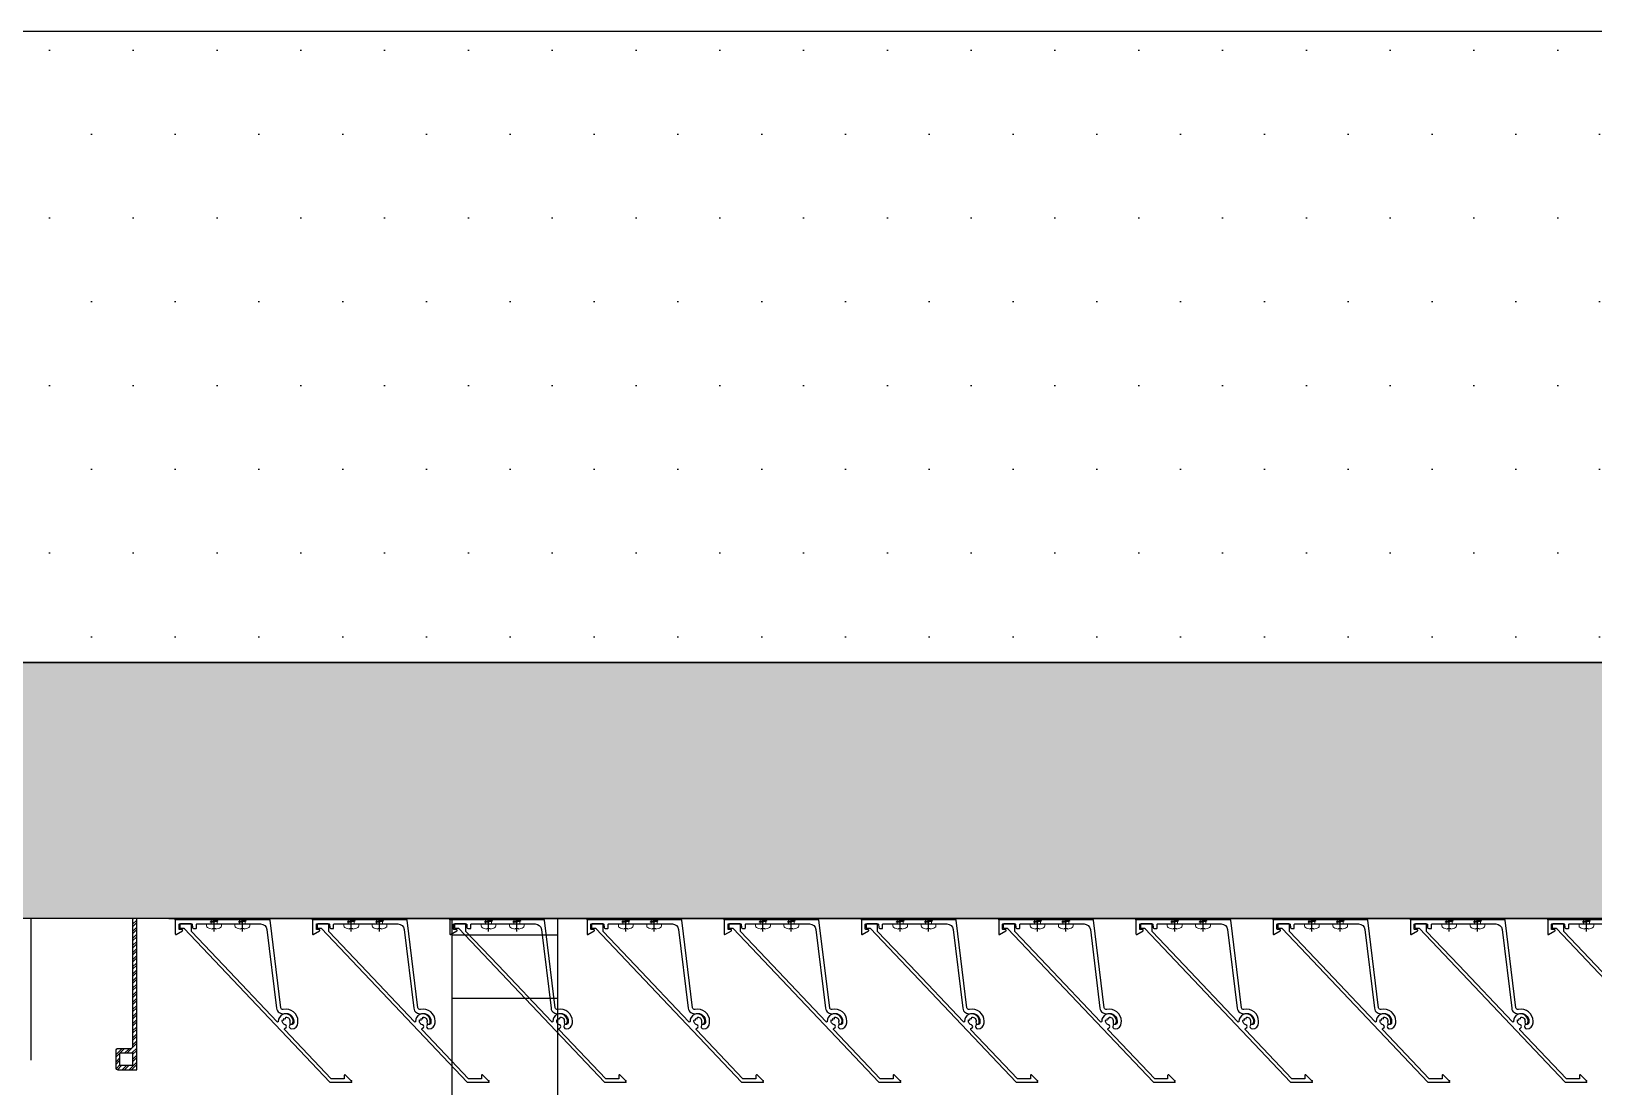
# Model space of a CAD drawing. Header units: millimetres. Extents: x 2519235 to 7246330, y 25937 to 201821.
# Drawn here: x 2741445 to 2742185, y 105316 to 105816 of the extents above; entities that cross this region are included whole.
import ezdxf

# ---------------------------------------------------------------- set-up
doc = ezdxf.new("R2010")
doc.units = ezdxf.units.MM
doc.set_wipeout_variables(frame=1)
for name, pattern in [('CENTER', [50.8, 31.75, -6.35, 6.35, -6.35]), ('DXK_LINE_DOT2', [3.9198, 1.9599, -1.9599]), ('HIDDEN2', [4.7625, 3.175, -1.5875])]:
    doc.linetypes.add(name, pattern=pattern)
for name, color, linetype in [('000 - EXISTING_CANOPY_MAIN_COLOR_1', 7, 'Continuous'), ('010 - ASPG_ACCESSORIES_MAIN_COLOR_1', 7, 'Continuous'), ('010 - ASPG_EXTR_DEF_SUB', 7, 'Continuous'), ('010 - ASPG_EXTR_MAIN_COLOR_2', 7, 'Continuous'), ('010 - ASPG_FASTERN_DEF_SUB', 7, 'Continuous'), ('010 - ASPG_FLASHING_HATCH_', 7, 'Continuous'), ('010 - ASPG_FLASHING_MAIN_COLOR_2', 7, 'Continuous'), ('010 - ASPG_FLASHING_MAIN_COLOR_4', 7, 'Continuous'), ('010 - ASPG_FLASHING_WIPEOUT_', 7, 'Continuous'), ('010 - ASPG_FRAMING_CUT_COLOR_4', 7, 'Continuous'), ('010 - ASPG_FRAMING_DEF_SUB', 7, 'Continuous'), ('010 - ASPG_FRAMING_HATCH_', 7, 'Continuous'), ('010 - ASPG_FRAMING_MAIN_COLOR_2', 7, 'Continuous'), ('010 - ASPG_FRAMING_SUB_COLOR_2', 7, 'Continuous'), ('010 - ASPG_FRAMING_WIPEOUT_', 7, 'Continuous'), ('_BOLT-M10', 7, 'Continuous'), ('_C-SC', 7, 'Continuous'), ('_Hatch', 7, 'Continuous'), ('_LOUVER-SB', 7, 'Continuous'), ('_RCW03', 7, 'Continuous'), ('BOLT & SCREW', 7, 'Continuous'), ('Center Line', 7, 'CENTER'), ('Xref-PLAN-106.940$0$_PP-Dim', 7, 'Continuous')]:
    doc.layers.add(name, color=color, linetype=linetype)
doc.layers.add('12-GRID', color=7, linetype='CENTER', lineweight=13)
doc.layers.add('SCREW', color=7, linetype='Continuous', lineweight=5)
pattern_1 = [(270, (1257419.24324, -520041.6224), (0.65495992507, -1.1344238721), [0.7562825814, -1.5125651628]), (30, (1257419.24324, -520041.6224), (0.65495992936, 1.1344238696), [0.7562825814, -1.5125651628]), (330, (1257419.24324, -520041.6224), (1.30991985442, -2.48e-09), [-1.5125651628, 0.7562825814])]
pattern_2 = [(315, (1257419.4929, -520021.6224), (1.3369313545, 1.3369313545), []), (45, (1257419.4929, -520021.6224), (-1.3369313545, 1.3369313545), [])]
pattern_3 = [(270, (1257419.4425, -520043.9224), (0.65495992507, -1.1344238721), [0.7562825814, -1.5125651628]), (30, (1257419.4425, -520043.9224), (0.65495992936, 1.1344238696), [0.7562825814, -1.5125651628]), (330, (1257419.4425, -520043.9224), (1.30991985442, -2.48e-09), [-1.5125651628, 0.7562825814])]
pattern_4 = [(315, (1257419.1929, -520023.9224), (1.3369313545, 1.3369313545), []), (45, (1257419.1929, -520023.9224), (-1.3369313545, 1.3369313545), [])]

# ---------------------------------------------------------------- blocks, each defined once
blk = doc.blocks.new('Xref-PLAN-106.940')
at = {"layer": 'Xref-PLAN-106.940$0$_PP-Dim', "color": 7}
for p, q in [((140694.18, 10358.39), (145669.18, 10358.39)), ((140694.18, 10058.39), (145669.18, 10058.39))]:
    blk.add_line(p, q, dxfattribs=at)
blk = doc.blocks.new('_C-SC')
at = {"layer": '_Hatch'}
h = blk.add_hatch(dxfattribs=at)
h.set_pattern_fill('STEEL', scale=1.5)
h.set_pattern_definition([(45, (-1941.0177, -2436.031), (-3.367596, 3.367596), []), (45, (-1941.0177, -2433.6497), (-3.367596, 3.367596), [])])
h.paths.add_polyline_path([(3, 67), (3, 3, 0.414214), (13, -7), (50, -7), (50, -15), (-50, -15), (-50, -7), (-13, -7, 0.414214), (-3, 3), (-3, 67, 0.414214), (-13, 77), (-50, 77), (-50, 85), (50, 85), (50, 77), (13, 77, 0.414214)])
at = {"color": 7, "linetype": 'Continuous'}
for p, q in [((70, 135), (-70, 135)), ((-70, 135), (-70, -25)), ((70, 135), (70, -25))]:
    blk.add_line(p, q, dxfattribs=at)
at = {"color": 7, "linetype": 'DXK_LINE_DOT2'}
for p, q in [((-70, 135), (-70, -25)), ((70, 135), (-70, 135)), ((70, -25), (70, 135))]:
    blk.add_line(p, q, dxfattribs=at)
at = {"color": 7, "linetype": 'HIDDEN2'}
for p, q in [((-70, -25), (-70, -65)), ((70, -65), (70, -25)), ((-70, -30.08), (-70, -65)), ((70, -30.08), (70, -65)), ((-70, -65), (70, -65)), ((-70, -65), (70, -65))]:
    blk.add_line(p, q, dxfattribs=at)
at = {"color": 7}
blk.add_lwpolyline([(-50, 85), (50, 85), (50, 77), (13, 77, 0.414214), (3, 67), (3, 3, 0.414214), (13, -7), (50, -7), (50, -15), (-50, -15), (-50, -7), (-13, -7, 0.414214), (-3, 3), (-3, 67, 0.414214), (-13, 77), (-50, 77)], format="xyb", close=True, dxfattribs=at)
for points in [[(63, 60), (3, 60), (3, 10), (63, 10)], [(63, 60), (8, 60), (8, 10), (63, 10)]]:
    blk.add_lwpolyline(points, close=True, dxfattribs=at)
at = {"layer": '_BOLT-M10', "color": 7}
for p, q in [((0, 128.05), (0, 101.95)), ((-11.69, 115), (11.69, 115)), ((3, 42), (-3, 42)), ((8, 42), (3, 42)), ((16, 35), (-10, 35)), ((3, 28), (-3, 28)), ((8, 28), (3, 28))]:
    blk.add_line(p, q, dxfattribs=at)
blk.add_lwpolyline([(-8, 110.38), (0, 105.76), (8, 110.38), (8, 119.62), (0, 124.24), (-8, 119.62)], close=True, dxfattribs=at)
for radius in [10, 6.93]:
    blk.add_circle((0, 115), radius, dxfattribs=at)
at = {"layer": 'Defpoints', "color": 7}
for p, q in [((6.35, -6.35), (-6.35, 6.35)), ((-6.35, -6.35), (6.35, 6.35))]:
    blk.add_line(p, q, dxfattribs=at)
at = {"layer": 'Defpoints', "color": 7, "linetype": 'HIDDEN2'}
for p, q in [((0, -58.05), (0, -31.95)), ((-11.69, -45), (11.69, -45))]:
    blk.add_line(p, q, dxfattribs=at)
blk.add_lwpolyline([(-8, -40.38), (0, -35.76), (8, -40.38), (8, -49.62), (0, -54.24), (-8, -49.62)], close=True, dxfattribs=at)
for radius in [10, 6.93]:
    blk.add_circle((0, -45), radius, dxfattribs=at)
blk = doc.blocks.new('*U417')
at = {"color": 7}
for p, q in [((4625, -25), (-250, -25)), ((-250, -30.08), (4625, -30.08)), ((-250, -35.39), (4625, -35.39)), ((-250, -134.54), (4625, -134.54)), ((-250, -139.62), (4625, -139.62)), ((-250, -144.93), (4625, -144.93))]:
    blk.add_line(p, q, dxfattribs=at)
blk = doc.blocks.new('A$C53fc0519')
at = {"layer": '000 - EXISTING_CANOPY_MAIN_COLOR_1', "color": 7}
for p, q in [((25400.24, -13147.86), (25450.24, -13147.86)), ((25400.24, -13147.86), (25400.24, -13475)), ((25450.24, -13147.86), (25450.24, -13475)), ((25400.24, -13153.39), (25450.24, -13153.39)), ((25400.24, -13272.86), (25450.24, -13272.86)), ((25400.24, -13302.86), (25450.24, -13302.86))]:
    blk.add_line(p, q, dxfattribs=at)
blk = doc.blocks.new('A$C6d15e31b')
at = {"layer": '_RCW03', "color": 7}
blk.add_lwpolyline([(5074.84, -12900), (10049.84, -12900), (10049.84, -13200), (5074.84, -13200)], close=True, dxfattribs=at)
at = {"color": 7}
blk.add_blockref('Xref-PLAN-106.940', (-135619.34, -23258.4), dxfattribs=at)
at = {"layer": '000 - EXISTING_CANOPY_MAIN_COLOR_1', "color": 7}
blk.add_blockref('A$C53fc0519', (-18300, -52.14), dxfattribs=at)
at = {"layer": '_C-SC', "color": 7, "xscale": -1}
blk.add_blockref('_C-SC', (7549.85, -13050), dxfattribs=at)
at = {"layer": '_LOUVER-SB', "color": 7}
blk.add_blockref('*U417', (5374.84, -13050), dxfattribs=at)
blk = doc.blocks.new('*U2952')
at = {"layer": '12-GRID', "color": 7, "linetype": 'CENTER'}
for p, q in [((0, -6.2), (0, 2.2)), ((-4.2, -2), (4.2, -2))]:
    blk.add_line(p, q, dxfattribs=at)
at = {"layer": 'BOLT & SCREW', "color": 7}
for p, q in [((-0.55, -1.77), (-1.77, -1.56)), ((-0.55, -2.23), (-1.77, -2.44)), ((-0.46, -1.77), (-0.88, -1.56)), ((-0.46, -2.23), (-0.88, -2.44)), ((-0.23, -1.45), (-0.44, -0.23)), ((-0.23, -1.54), (-0.44, -1.12)), ((-0.23, -2.46), (-0.44, -2.88)), ((-0.23, -2.55), (-0.44, -3.77)), ((0.23, -1.45), (0.44, -0.23)), ((0.23, -1.54), (0.44, -1.12)), ((0.44, -2.88), (0.23, -2.46)), ((0.23, -2.55), (0.44, -3.77)), ((0.46, -1.77), (0.88, -1.56)), ((0.46, -2.23), (0.88, -2.44)), ((0.55, -1.77), (1.77, -1.56)), ((0.55, -2.23), (1.77, -2.44))]:
    blk.add_line(p, q, dxfattribs=at)
for points in [[(-1.77, -1.56), (-0.88, -1.56, 0.414214), (-0.44, -1.12), (-0.44, -0.23), (0.44, -0.23), (0.44, -1.12, 0.414214), (0.88, -1.56), (1.77, -1.56), (1.77, -2.44), (0.88, -2.44, 0.414214), (0.44, -2.88), (0.44, -3.77), (-0.44, -3.77), (-0.44, -2.88, 0.414214), (-0.88, -2.44), (-1.77, -2.44)], [(0.23, -2.46, -0.414214), (0.46, -2.23), (0.55, -2.23), (0.55, -1.77), (0.46, -1.77, -0.414214), (0.23, -1.54), (0.23, -1.45), (-0.23, -1.45), (-0.23, -1.54, -0.414214), (-0.46, -1.77), (-0.55, -1.77), (-0.55, -2.23), (-0.46, -2.23, -0.414214), (-0.23, -2.46), (-0.23, -2.55), (0.23, -2.55)]]:
    blk.add_lwpolyline(points, format="xyb", close=True, dxfattribs=at)
blk.add_circle((0, -2), 3.5, dxfattribs=at)
blk = doc.blocks.new('000_ASPG_TYP_FILES_20260218-010703_FRAME_EXTR_')
at = {"layer": '010 - ASPG_FRAMING_HATCH_'}
h = blk.add_hatch(dxfattribs=at)
h.set_pattern_fill('ANSI32', scale=0.1, angle=180)
edge = h.paths.add_edge_path()
edge.add_line((2, 16), (2, 2))
edge.add_line((2, 2), (39.7, 2))
edge.add_arc((39.7, 1.7), 0.3, 0, 90, ccw=False)
edge.add_line((40, 1.7), (40, 0.3))
edge.add_arc((39.7, 0.3), 0.3, -90, 0, ccw=False)
edge.add_line((39.7, 0), (0.3, 0))
edge.add_arc((0.3, 0.3), 0.3, 180, 270, ccw=False)
edge.add_line((0, 0.3), (0, 17.7))
edge.add_arc((0.3, 17.7), 0.3, 90, 180, ccw=False)
edge.add_line((0.3, 18), (22.56, 18))
edge.add_arc((22.56, 18.5), 0.5, 270, 380.20955)
edge.add_arc((26.17, 19.83), 3.35, 182.06379, 200.20955, ccw=False)
edge.add_arc((23.58, 19.74), 0.76, 2.06379, 182.06379, ccw=False)
edge.add_arc((26.17, 19.83), 1.83, 182.06379, 447.93621)
edge.add_arc((26.26, 22.42), 0.76, 87.93621, 267.93621, ccw=False)
edge.add_arc((26.17, 19.83), 3.35, 69.79045, 87.93621, ccw=False)
edge.add_arc((27.5, 23.44), 0.5, 249.79045, 360)
edge.add_line((28, 23.44), (28, 26.68))
edge.add_line((28, 26.68), (28.5, 27.18))
edge.add_line((28.5, 27.18), (28, 27.68))
edge.add_line((28, 27.68), (28, 38.62))
edge.add_line((28, 38.62), (28.5, 39.12))
edge.add_line((28.5, 39.12), (28, 39.62))
edge.add_line((28, 39.62), (28, 42.86))
edge.add_arc((27.5, 42.86), 0.5, 0, 110.20955)
edge.add_arc((26.17, 46.47), 3.35, 272.06379, 290.20955, ccw=False)
edge.add_arc((26.26, 43.88), 0.76, 92.06379, 272.06379, ccw=False)
edge.add_arc((26.17, 46.47), 1.83, 272.06379, 537.93621)
edge.add_arc((23.58, 46.56), 0.76, 177.93621, 357.93621, ccw=False)
edge.add_arc((26.17, 46.47), 3.35, 159.79045, 177.93621, ccw=False)
edge.add_arc((22.56, 47.8), 0.5, 339.79045, 450)
edge.add_line((22.56, 48.3), (0.3, 48.3))
edge.add_arc((0.3, 48.6), 0.3, 180, 270, ccw=False)
edge.add_line((0, 48.6), (0, 60))
edge.add_arc((0.3, 60), 0.3, 90, 180, ccw=False)
edge.add_line((0.3, 60.3), (5, 60.3))
edge.add_line((5, 60.3), (5, 65))
edge.add_arc((5.3, 65), 0.3, 90, 180, ccw=False)
edge.add_line((5.3, 65.3), (30, 65.3))
edge.add_line((30, 65.3), (30, 63.6))
edge.add_arc((29.7, 63.6), 0.3, -90, 0, ccw=False)
edge.add_line((29.7, 63.3), (7.3, 63.3))
edge.add_arc((7.3, 63), 0.3, 90, 180)
edge.add_line((7, 63), (7, 58.3))
edge.add_line((7, 58.3), (2.3, 58.3))
edge.add_arc((2.3, 58), 0.3, 90, 180)
edge.add_line((2, 58), (2, 50.6))
edge.add_arc((2.3, 50.6), 0.3, 180, 270)
edge.add_line((2.3, 50.3), (29.7, 50.3))
edge.add_arc((29.7, 50), 0.3, 0, 90, ccw=False)
edge.add_line((30, 50), (30, 26.68))
edge.add_line((30, 26.68), (30, 16.3))
edge.add_arc((29.7, 16.3), 0.3, -90, 0, ccw=False)
edge.add_line((29.7, 16), (2, 16))
at = {"layer": '010 - ASPG_FRAMING_CUT_COLOR_4', "color": 7}
blk.add_lwpolyline([(2, 16), (2, 2), (39.7, 2, -0.414214), (40, 1.7), (40, 0.3, -0.414214), (39.7, 0), (0.3, 0, -0.414214), (0, 0.3), (0, 17.7, -0.414214), (0.3, 18), (22.56, 18, 0.52173), (23.03, 18.67, -0.079342), (22.82, 19.71, -1), (24.34, 19.76, 2.296346), (26.24, 21.66, -1), (26.29, 23.18, -0.079342), (27.33, 22.97, 0.52173), (28, 23.44), (28, 26.68), (28.5, 27.18), (28, 27.68), (28, 38.62), (28.5, 39.12), (28, 39.62), (28, 42.86, 0.52173), (27.33, 43.33, -0.079342), (26.29, 43.12, -1), (26.24, 44.64, 2.296346), (24.34, 46.54, -1), (22.82, 46.59, -0.079342), (23.03, 47.63, 0.52173), (22.56, 48.3), (0.3, 48.3, -0.414214), (0, 48.6), (0, 60, -0.414214), (0.3, 60.3), (5, 60.3), (5, 65, -0.414214), (5.3, 65.3), (30, 65.3), (30, 63.6, -0.414214), (29.7, 63.3), (7.3, 63.3, 0.414214), (7, 63), (7, 58.3), (2.3, 58.3, 0.414214), (2, 58), (2, 50.6, 0.414214), (2.3, 50.3), (29.7, 50.3, -0.414214), (30, 50), (30, 26.68), (30, 16.3, -0.414214), (29.7, 16)], format="xyb", close=True, dxfattribs=at)
at = {"color": 7}
for p in [(26.17, 48.47), (26.17, 21.83)]:
    blk.add_blockref('*U2952', p, dxfattribs=at)
blk = doc.blocks.new('*U2949')
at = {"layer": '010 - ASPG_FRAMING_HATCH_', "transparency": 33554585}
h = blk.add_hatch(dxfattribs=at)
h.set_pattern_fill('ANSI32', scale=0.25)
edge = h.paths.add_edge_path()
edge.add_line((2, -50), (2, -75))
edge.add_line((2, -75), (0, -75))
edge.add_line((0, -75), (0, -49))
edge.add_arc((1, -49), 1, 90, 180, ccw=False)
edge.add_line((1, -48), (63, -48))
edge.add_arc((63, -47), 1, 270, 360)
edge.add_line((64, -47), (64, 47))
edge.add_arc((63, 47), 1, 0, 90)
edge.add_line((63, 48), (1, 48))
edge.add_arc((1, 49), 1, 180, 270, ccw=False)
edge.add_line((0, 49), (0, 75))
edge.add_line((0, 75), (2, 75))
edge.add_line((2, 75), (2, 50))
edge.add_line((2, 50), (141, 50))
edge.add_line((141, 50), (141, 41))
edge.add_arc((140, 41), 1, 270, 360, ccw=False)
edge.add_line((140, 40), (132, 40))
edge.add_arc((132, 41), 1, 180, 270, ccw=False)
edge.add_line((131, 41), (131, 47))
edge.add_arc((130, 47), 1, 0, 90)
edge.add_line((130, 48), (67, 48))
edge.add_arc((67, 47), 1, 90, 180)
edge.add_line((66, 47), (66, -47))
edge.add_arc((67, -47), 1, 180, 270)
edge.add_line((67, -48), (130, -48))
edge.add_arc((130, -47), 1, 270, 360)
edge.add_line((131, -47), (131, -41))
edge.add_arc((132, -41), 1, 90, 180, ccw=False)
edge.add_line((132, -40), (140, -40))
edge.add_arc((140, -41), 1, 0, 90, ccw=False)
edge.add_line((141, -41), (141, -50))
edge.add_line((141, -50), (2, -50))
h.paths.add_polyline_path([(139, 48), (139, 42), (133, 42), (133, 48)], flags=16)
h.paths.add_polyline_path([(139, -48), (139, -42), (133, -42), (133, -48)], flags=16)
at = {"layer": '010 - ASPG_FRAMING_HATCH_'}
h = blk.add_hatch(dxfattribs=at)
h.set_pattern_fill('ANSI37', scale=0.595498, angle=-90)
h.set_pattern_definition(pattern_4)
edge = h.paths.add_edge_path()
edge.add_ellipse((11.53, 55), major_axis=(0, -5), ratio=0.644482, start_angle=180, end_angle=360, ccw=False)
edge.add_line((11.53, 60), (2, 60))
edge.add_arc((-7.9, 55), 11.09, -26.79627, 26.79627, ccw=False)
edge.add_line((2, 50), (11.53, 50))
h = blk.add_hatch(dxfattribs=at)
h.set_pattern_fill('HONEY', scale=0.238199, angle=-90)
h.set_pattern_definition(pattern_3)
edge = h.paths.add_edge_path()
edge.add_ellipse((11.78, 55), major_axis=(0, -5), ratio=0.644482, start_angle=0, end_angle=360, ccw=False)
h = blk.add_hatch(dxfattribs=at)
h.set_pattern_fill('HONEY', scale=0.238199, angle=-90)
h.set_pattern_definition(pattern_1)
edge = h.paths.add_edge_path()
edge.add_ellipse((57.52, 55), major_axis=(0, -5), ratio=0.644482, start_angle=0, end_angle=360)
h = blk.add_hatch(dxfattribs=at)
h.set_pattern_fill('ANSI37', scale=0.595498, angle=-90)
h.set_pattern_definition(pattern_2)
edge = h.paths.add_edge_path()
edge.add_ellipse((57.77, 55), major_axis=(0, -5), ratio=0.644482, start_angle=0, end_angle=180)
edge.add_line((57.77, 60), (62, 60))
edge.add_arc((62, 60.3), 0.3, -90, 0)
edge.add_line((62.3, 60.3), (62.3, 61))
edge.add_line((62.3, 61), (61.8, 61.5))
edge.add_line((61.8, 61.5), (62.3, 62))
edge.add_line((62.3, 62), (61.8, 62.5))
edge.add_line((61.8, 62.5), (62.3, 63))
edge.add_line((62.3, 63), (61.8, 63.5))
edge.add_line((61.8, 63.5), (62.3, 64))
edge.add_line((62.3, 64), (62.3, 65))
edge.add_line((62.3, 65), (63.3, 65))
edge.add_line((63.3, 65), (63.8, 65.5))
edge.add_line((63.8, 65.5), (64.3, 65))
edge.add_line((64.3, 65), (64.8, 65.5))
edge.add_line((64.8, 65.5), (65.3, 65))
edge.add_line((65.3, 65), (65.8, 65.5))
edge.add_line((65.8, 65.5), (66.3, 65))
edge.add_line((66.3, 65), (67, 65))
edge.add_arc((67, 65.3), 0.3, -90, 0)
edge.add_line((67.3, 65.3), (67.3, 60))
edge.add_arc((77.2, 55), 11.09, 153.20373, 206.79627)
edge.add_line((67.3, 50), (57.77, 50))
h = blk.add_hatch(dxfattribs=at)
h.set_pattern_fill('ANSI37', scale=0.595498, angle=-90)
h.set_pattern_definition(pattern_4)
edge = h.paths.add_edge_path()
edge.add_ellipse((11.53, -55), major_axis=(0, 5), ratio=0.644482, start_angle=0, end_angle=180)
edge.add_line((11.53, -60), (2, -60))
edge.add_arc((-7.9, -55), 11.09, 333.20373, 386.79627)
edge.add_line((2, -50), (11.53, -50))
h = blk.add_hatch(dxfattribs=at)
h.set_pattern_fill('HONEY', scale=0.238199, angle=-90)
h.set_pattern_definition(pattern_3)
edge = h.paths.add_edge_path()
edge.add_ellipse((11.78, -55), major_axis=(0, 5), ratio=0.644482, start_angle=0, end_angle=360)
h = blk.add_hatch(dxfattribs=at)
h.set_pattern_fill('HONEY', scale=0.238199, angle=-90)
h.set_pattern_definition(pattern_1)
edge = h.paths.add_edge_path()
edge.add_ellipse((57.52, -55), major_axis=(0, 5), ratio=0.644482, start_angle=0, end_angle=360, ccw=False)
h = blk.add_hatch(dxfattribs=at)
h.set_pattern_fill('ANSI37', scale=0.595498, angle=-90)
h.set_pattern_definition(pattern_2)
edge = h.paths.add_edge_path()
edge.add_ellipse((57.77, -55), major_axis=(0, 5), ratio=0.644482, start_angle=180, end_angle=360, ccw=False)
edge.add_line((57.77, -60), (62, -60))
edge.add_arc((62, -60.3), 0.3, 360, 450, ccw=False)
edge.add_line((62.3, -60.3), (62.3, -61))
edge.add_line((62.3, -61), (61.8, -61.5))
edge.add_line((61.8, -61.5), (62.3, -62))
edge.add_line((62.3, -62), (61.8, -62.5))
edge.add_line((61.8, -62.5), (62.3, -63))
edge.add_line((62.3, -63), (61.8, -63.5))
edge.add_line((61.8, -63.5), (62.3, -64))
edge.add_line((62.3, -64), (62.3, -65))
edge.add_line((62.3, -65), (63.3, -65))
edge.add_line((63.3, -65), (63.8, -65.5))
edge.add_line((63.8, -65.5), (64.3, -65))
edge.add_line((64.3, -65), (64.8, -65.5))
edge.add_line((64.8, -65.5), (65.3, -65))
edge.add_line((65.3, -65), (65.8, -65.5))
edge.add_line((65.8, -65.5), (66.3, -65))
edge.add_line((66.3, -65), (67, -65))
edge.add_arc((67, -65.3), 0.3, 360, 450, ccw=False)
edge.add_line((67.3, -65.3), (67.3, -60))
edge.add_arc((77.2, -55), 11.09, 153.20373, 206.79627, ccw=False)
edge.add_line((67.3, -50), (57.77, -50))
at = {"layer": '010 - ASPG_FASTERN_DEF_SUB', "color": 7}
blk.add_point((0, 0), dxfattribs=at)
at = {"layer": '010 - ASPG_FRAMING_CUT_COLOR_4', "color": 7}
blk.add_lwpolyline([(2, -50), (2, -75), (0, -75), (0, -49, -0.414214), (1, -48), (63, -48, 0.414214), (64, -47), (64, 47, 0.414214), (63, 48), (1, 48, -0.414214), (0, 49), (0, 75), (2, 75), (2, 50), (141, 50), (141, 41, -0.414214), (140, 40), (132, 40, -0.414214), (131, 41), (131, 47, 0.414214), (130, 48), (67, 48, 0.414214), (66, 47), (66, -47, 0.414214), (67, -48), (130, -48, 0.414214), (131, -47), (131, -41, -0.414214), (132, -40), (140, -40, -0.414214), (141, -41), (141, -50)], format="xyb", close=True, dxfattribs=at)
for points in [[(139, 48), (139, 42), (133, 42), (133, 48)], [(139, -48), (139, -42), (133, -42), (133, -48)]]:
    blk.add_lwpolyline(points, close=True, dxfattribs=at)
at = {"layer": '010 - ASPG_FRAMING_DEF_SUB', "color": 7, "transparency": 33554508}
blk.add_line((136.5, 0), (-4.5, 0), dxfattribs=at)
at = {"layer": '010 - ASPG_FRAMING_DEF_SUB', "color": 7, "transparency": 33554457}
for points in [[(2, 50), (15, 50), (15, 60), (2, 60)], [(54.3, 50), (67.3, 50), (67.3, 65.5), (54.3, 65.5)], [(2, -50), (15, -50), (15, -60), (2, -60)], [(54.3, -50), (67.3, -50), (67.3, -65.5), (54.3, -65.5)]]:
    blk.add_lwpolyline(points, close=True, dxfattribs=at)
at = {"layer": '010 - ASPG_FRAMING_SUB_COLOR_2', "color": 7}
for points in [[(11.78, 50), (2, 50, 0.238199), (2, 60), (11.78, 60)], [(57.52, 50), (67.3, 50, -0.238199), (67.3, 60), (67.3, 65.3, -0.414214), (67, 65), (66.3, 65), (65.8, 65.5), (65.3, 65), (64.8, 65.5), (64.3, 65), (63.8, 65.5), (63.3, 65), (62.3, 65), (62.3, 64), (61.8, 63.5), (62.3, 63), (61.8, 62.5), (62.3, 62), (61.8, 61.5), (62.3, 61), (62.3, 60.3, -0.414214), (62, 60), (57.52, 60)], [(11.78, -50), (2, -50, -0.238199), (2, -60), (11.78, -60)], [(57.52, -50), (67.3, -50, 0.238199), (67.3, -60), (67.3, -65.3, 0.414214), (67, -65), (66.3, -65), (65.8, -65.5), (65.3, -65), (64.8, -65.5), (64.3, -65), (63.8, -65.5), (63.3, -65), (62.3, -65), (62.3, -64), (61.8, -63.5), (62.3, -63), (61.8, -62.5), (62.3, -62), (61.8, -61.5), (62.3, -61), (62.3, -60.3, 0.414214), (62, -60), (57.52, -60)]]:
    blk.add_lwpolyline(points, format="xyb", dxfattribs=at)
at = {"layer": '010 - ASPG_FRAMING_SUB_COLOR_2', "color": 7, "extrusion": (0, 0, -1)}
for centre, major_axis in [((11.78, 55), (0, -5)), ((57.52, -55), (0, 5))]:
    blk.add_ellipse(centre, major_axis=major_axis, ratio=0.644482, dxfattribs=at)
at = {"layer": '010 - ASPG_FRAMING_SUB_COLOR_2', "color": 7}
for centre, major_axis in [((57.52, 55), (0, -5)), ((11.78, -55), (0, 5))]:
    blk.add_ellipse(centre, major_axis=major_axis, ratio=0.644482, dxfattribs=at)
blk = doc.blocks.new('PZG35-9D5')
at = {"layer": 'Center Line', "color": 7}
blk.add_line((0, 3.73), (0, -10.53), dxfattribs=at)
at = {"layer": 'SCREW', "color": 7}
for p, q in [((-1.4, 0), (-1.4, -1.09)), ((1.4, 0), (1.4, -0.59)), ((-1.85, -1.4), (1.85, -0.9)), ((-1.85, -1.4), (-1.4, -1.09)), ((-1.85, -1.4), (-1.4, -1.71)), ((-1.85, -2.7), (1.85, -2.2)), ((-1.85, -2.7), (-1.4, -2.39)), ((-1.85, -2.7), (-1.4, -3.01)), ((-1.85, -4), (-1.4, -3.69)), ((-1.85, -4), (-0.99, -3.88)), ((-1.85, -4), (-1.4, -4.31)), ((-1.4, -1.09), (1.4, -0.59)), ((-1.4, -1.71), (1.4, -1.21)), ((-1.4, -1.71), (-1.4, -2.39)), ((-1.4, -2.39), (1.4, -1.89)), ((-1.4, -3.01), (1.4, -2.51)), ((-1.4, -3.01), (-1.4, -3.69)), ((-1.4, -3.69), (-0.84, -3.59)), ((-1.4, -4.31), (-1.18, -4.27)), ((-1.4, -4.31), (-1.4, -8.1)), ((0.56, -3.34), (1.4, -3.19)), ((0.71, -3.65), (1.85, -3.5)), ((0.71, -3.93), (1.4, -3.81)), ((0.71, -4.61), (1.4, -4.49)), ((0.71, -4.95), (1.85, -4.8)), ((0.71, -5.23), (1.4, -5.11)), ((1.85, -0.9), (1.4, -0.59)), ((1.85, -0.9), (1.4, -1.21)), ((1.4, -1.21), (1.4, -1.89)), ((1.85, -2.2), (1.4, -1.89)), ((1.85, -2.2), (1.4, -2.51)), ((1.4, -2.51), (1.4, -3.19)), ((1.85, -3.5), (1.4, -3.19)), ((1.85, -3.5), (1.4, -3.81)), ((1.4, -3.81), (1.4, -4.49)), ((1.85, -4.8), (1.4, -4.49)), ((1.85, -4.8), (1.4, -5.11)), ((1.4, -5.11), (1.4, -8.1)), ((0, -9.5), (-1.4, -8.1)), ((0, -9.5), (1.4, -8.1))]:
    blk.add_line(p, q, dxfattribs=at)
blk.add_lwpolyline([(0, -9.5), (0.71, -5.23), (0.71, -3.6, 0.417657), (0.41, -3.3, 0.108102), (-0.84, -3.59), (-1.4, -4.7)], format="xyb", dxfattribs=at)
blk = doc.blocks.new('*U2951')
at = {"layer": 'SCREW', "color": 7}
blk.add_lwpolyline([(3.03, 1.78, 0.09906), (0.8, 2.55), (0.8, 2.27), (-0.8, 2.27), (-0.8, 2.55, 0.09906), (-3.03, 1.78, 0.266588), (-3.5, 0.96), (-3.5, 0.2, 0.414214), (-3.3, 0), (3.3, 0, 0.414214), (3.5, 0.2), (3.5, 0.96, 0.266588)], format="xyb", close=True, dxfattribs=at)
blk.add_blockref('PZG35-9D5', (0, 0), dxfattribs=at)
blk = doc.blocks.new('*U2950')
at = {"color": 7}
blk.add_point((0, 0), dxfattribs=at)
at = {"layer": '010 - ASPG_ACCESSORIES_MAIN_COLOR_1', "color": 7}
blk.add_lwpolyline([(-39.7, -0.6, 0.414214), (-40, -0.9), (-40, -7.37, 0.57735), (-39.65, -7.57), (-36.64, -5.83, 0.767327), (-36.79, -5.3), (-37.9, -5.3, -0.414214), (-38.2, -5), (-38.2, -2.8, -0.414214), (-38, -2.6), (-32.18, -2.6, -0.388879), (-31.98, -2.78), (-31.85, -4.34, 0.388879), (-31.35, -4.8), (-30.3, -4.8, 0.414214), (-30, -4.5), (-30, -2.9, -0.414214), (-29.7, -2.6), (0.41, -2.6, -0.378969), (3.39, -5.24), (7.95, -42.52, 0.446593), (11.62, -45.08, -0.489802), (16.08, -48.68), (16.06, -49.36, -0.18248), (15.8, -50.02, -0.267949), (15.33, -50.17, 1.122115), (15.1, -52.34, 0.405004), (18.06, -49.4), (18.08, -48.72, 0.489805), (11.16, -43.13, -0.446597), (9.94, -42.28), (4.87, -0.85, 0.364176), (4.57, -0.6)], format="xyb", close=True, dxfattribs=at)
at = {"layer": '010 - ASPG_EXTR_DEF_SUB', "color": 7}
for p in [(-40, -0.5), (43.44, -76.9), (43.44, -77.5)]:
    blk.add_point(p, dxfattribs=at)
at = {"layer": '010 - ASPG_EXTR_MAIN_COLOR_2', "color": 7}
blk.add_lwpolyline([(11.37, -48.15), (11.47, -47.44), (12.18, -47.56), (12.29, -46.79, -0.535538), (14.19, -49.17, 0.991572), (15.66, -49.58, 1.157025), (8.79, -48.77, -0.688558), (8.27, -48.99), (-17.14, -22.17), (-32.34, -6.13), (-32.34, -2.9, 0.414312), (-32.64, -2.6), (-37.54, -2.6, 0.414116), (-37.84, -2.9), (-37.84, -4.3, 0.414214), (-37.54, -4.6), (-35.99, -4.6, -0.205895), (-35.77, -4.69), (33.23, -77.5), (43.14, -77.5, 0.668179), (43.36, -76.99), (40.52, -74.15, 0.668179), (40.01, -74.36), (40.01, -76), (33.87, -76), (11.86, -52.78, -0.558354), (12.08, -51.95, 0.766275), (12.04, -50.39, -0.438583), (10.71, -48.05)], format="xyb", close=True, dxfattribs=at)
at = {"layer": 'SCREW', "color": 7, "rotation": 180}
for p in [(-21.65, -2.5), (-8.24, -2.5)]:
    blk.add_blockref('*U2951', p, dxfattribs=at)
blk = doc.blocks.new('*U1112')
at = {"color": 7}
blk.add_wipeout([(1440, 4), (60, 4), (60, 69.3), (1440, 69.3)], dxfattribs=at).dxf.layer = '010 - ASPG_FRAMING_WIPEOUT_'
at = {"layer": '010 - ASPG_FRAMING_MAIN_COLOR_2', "color": 7}
blk.add_lwpolyline([(1410, 69.3), (90, 69.3), (90, 6), (1410, 6)], close=True, dxfattribs=at)
at = {"layer": '010 - ASPG_FRAMING_SUB_COLOR_2', "color": 7}
for points in [[(1440, 4), (60, 4), (60, 69.3), (1440, 69.3)], [(60, 2), (60, 4), (1440, 4), (1440, 2)]]:
    blk.add_lwpolyline(points, close=True, dxfattribs=at)
at = {"color": 7, "transparency": 33554559, "xscale": -1, "rotation": 270}
for p in [(0, 0), (1500, 0)]:
    blk.add_blockref('*U2949', p, dxfattribs=at)
at = {"color": 7, "rotation": 180}
for p in [(741.77, 69.3), (806.77, 69.3), (871.77, 69.3), (936.77, 69.3), (1001.77, 69.3), (1066.77, 69.3), (1131.77, 69.3), (1196.77, 69.3), (1261.77, 69.3), (1326.77, 69.3), (1391.77, 69.3)]:
    blk.add_blockref('*U2950', p, dxfattribs=at)
at = {"color": 7, "xscale": -1}
blk.add_blockref('000_ASPG_TYP_FILES_20260218-010703_FRAME_EXTR_', (1440, 4), dxfattribs=at)
blk = doc.blocks.new('W-1-PP17-ENT1_REV02_20260416-153151_PP17_ENT1_ASPG_MAIN_UPPL')
at = {"color": 7, "rotation": 179.9999999999999}
blk.add_blockref('*U1112', (8401, -13248), dxfattribs=at)
blk.add_blockref('*U1112', (6901, -13248), dxfattribs=at)
blk = doc.blocks.new('*U2908')
at = {"color": 7}
blk.add_wipeout([(0, -52), (3000, -52), (3000, -351), (0, -351)], dxfattribs=at).dxf.layer = '010 - ASPG_FLASHING_WIPEOUT_'
at = {"layer": '010 - ASPG_FLASHING_HATCH_'}
h = blk.add_hatch(dxfattribs=at)
h.set_pattern_fill('DOTS', scale=0.5)
h.set_pattern_definition([(0, (0, 0), (19.84375, 39.6875), [0, -39.6875])])
h.paths.add_polyline_path([(0, -52), (3000, -52), (3000, -351), (0, -351)])
at = {"layer": '010 - ASPG_FLASHING_MAIN_COLOR_2', "color": 7}
blk.add_lwpolyline([(0, -52), (3000, -52), (3000, -351), (0, -351)], close=True, dxfattribs=at)
at = {"color": 7}
blk.add_wipeout([(0, 69.3), (3000, 69.3), (3000, -52), (0, -52)], dxfattribs=at).dxf.layer = '010 - ASPG_FLASHING_WIPEOUT_'
at = {"layer": '010 - ASPG_FLASHING_HATCH_'}
h = blk.add_hatch(dxfattribs=at)
h.set_pattern_fill('DOTS', scale=0.1)
h.set_pattern_definition([(0, (0, 0), (3.96875, 7.9375), [0, -7.9375])])
h.paths.add_polyline_path([(0, 69.3), (3000, 69.3), (3000, -52), (0, -52)])
at = {"layer": '010 - ASPG_FLASHING_MAIN_COLOR_4', "color": 7}
blk.add_lwpolyline([(0, 69.3), (3000, 69.3), (3000, -52), (0, -52)], close=True, dxfattribs=at)
blk = doc.blocks.new('W-1-PP17-ENT1_REV03_20260621-000232_LOPF_FLASHING')
at = {"color": 7, "rotation": 180}
blk.add_blockref('*U2908', (8401, -13248), dxfattribs=at)

msp = doc.modelspace()

# ---------------------------------------------------------------- block references
at = {"color": 7}
msp.add_blockref('A$C6d15e31b', (2734544.161, 118712.942), dxfattribs=at)

# ---------------------------------------------------------------- next in the draw order: block references
msp.add_blockref('W-1-PP17-ENT1_REV02_20260416-153151_PP17_ENT1_ASPG_MAIN_UPPL', (2734544.161, 118712.942), dxfattribs=at)

# ---------------------------------------------------------------- next in the draw order: block references
msp.add_blockref('W-1-PP17-ENT1_REV03_20260621-000232_LOPF_FLASHING', (2734544.161, 118712.942), dxfattribs=at)

doc.saveas('drawing.dxf')
